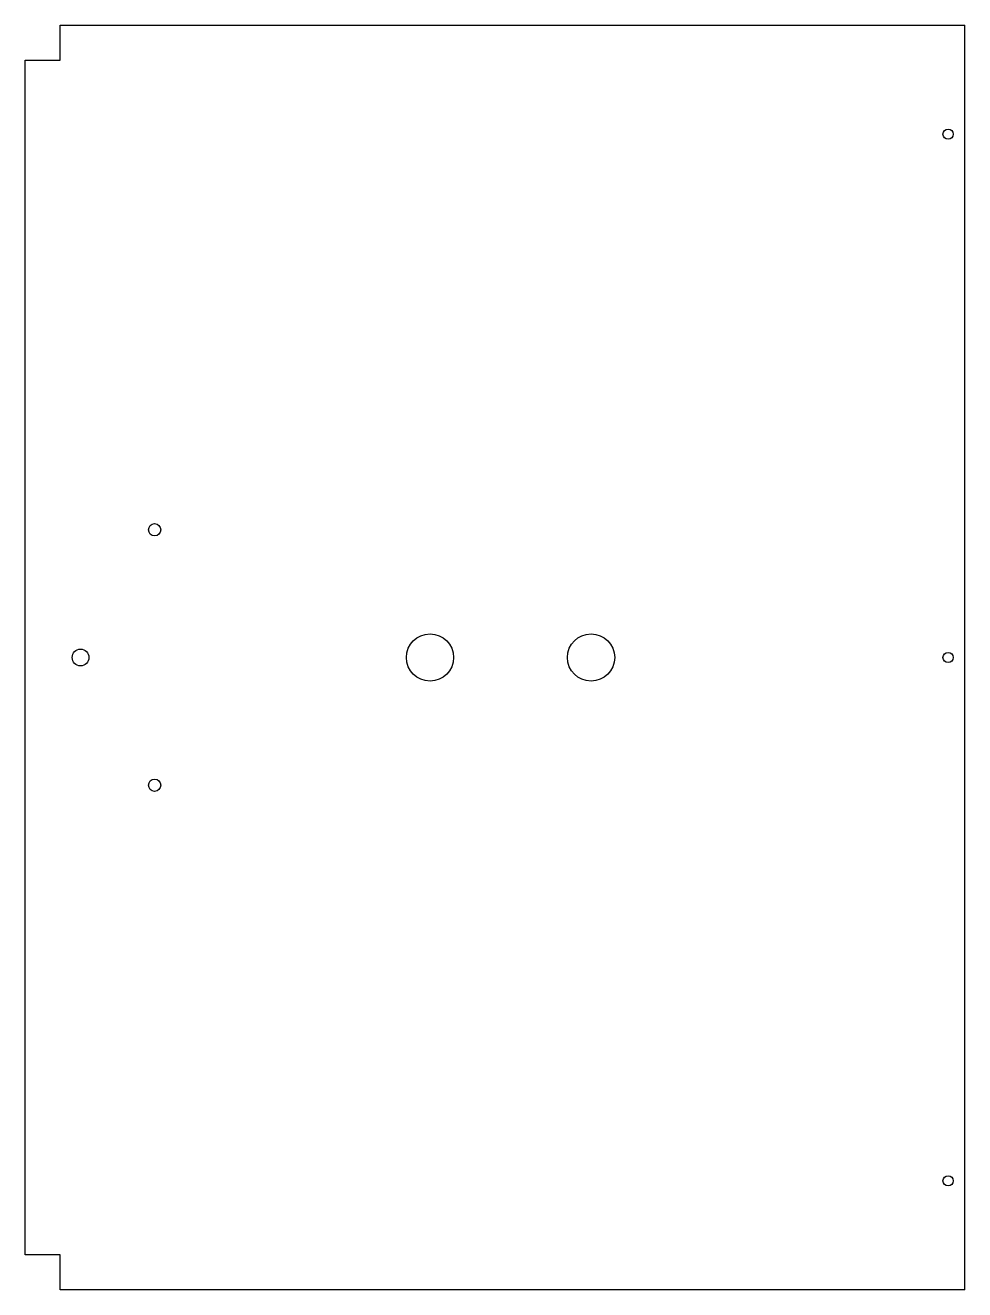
# Model space of a CAD drawing. Header units: inches. Extents: x -9 to 8.5, y -11.8 to 11.8.
import ezdxf

# ---------------------------------------------------------------- set-up
doc = ezdxf.new("R2010")
doc.units = ezdxf.units.IN
doc.header["$MEASUREMENT"] = 0

msp = doc.modelspace()

# ---------------------------------------------------------------- linework, layer by layer
at = {"color": 7, "linetype": 'Continuous', "lineweight": 25}
for p, q in [((-8.365, 11.13), (-8.365, 11.779)), ((-8.365, 11.779), (8.485, 11.779)), ((8.485, -11.779), (8.485, 11.779)), ((-9.014, -11.13), (-9.014, 11.13)), ((-9.014, 11.13), (-8.365, 11.13)), ((-8.365, -11.13), (-9.014, -11.13)), ((-8.365, -11.779), (-8.365, -11.13)), ((8.485, -11.779), (-8.365, -11.779))]:
    msp.add_line(p, q, dxfattribs=at)
for centre, radius in [((8.175, 9.75), 0.095), ((-6.605, 2.38), 0.114), ((-1.475, 0), 0.44), ((1.525, 0), 0.44), ((-7.985, 0), 0.156), ((8.175, 0), 0.095), ((-6.605, -2.38), 0.114), ((8.175, -9.75), 0.095)]:
    msp.add_circle(centre, radius, dxfattribs=at)

doc.saveas('drawing.dxf')
